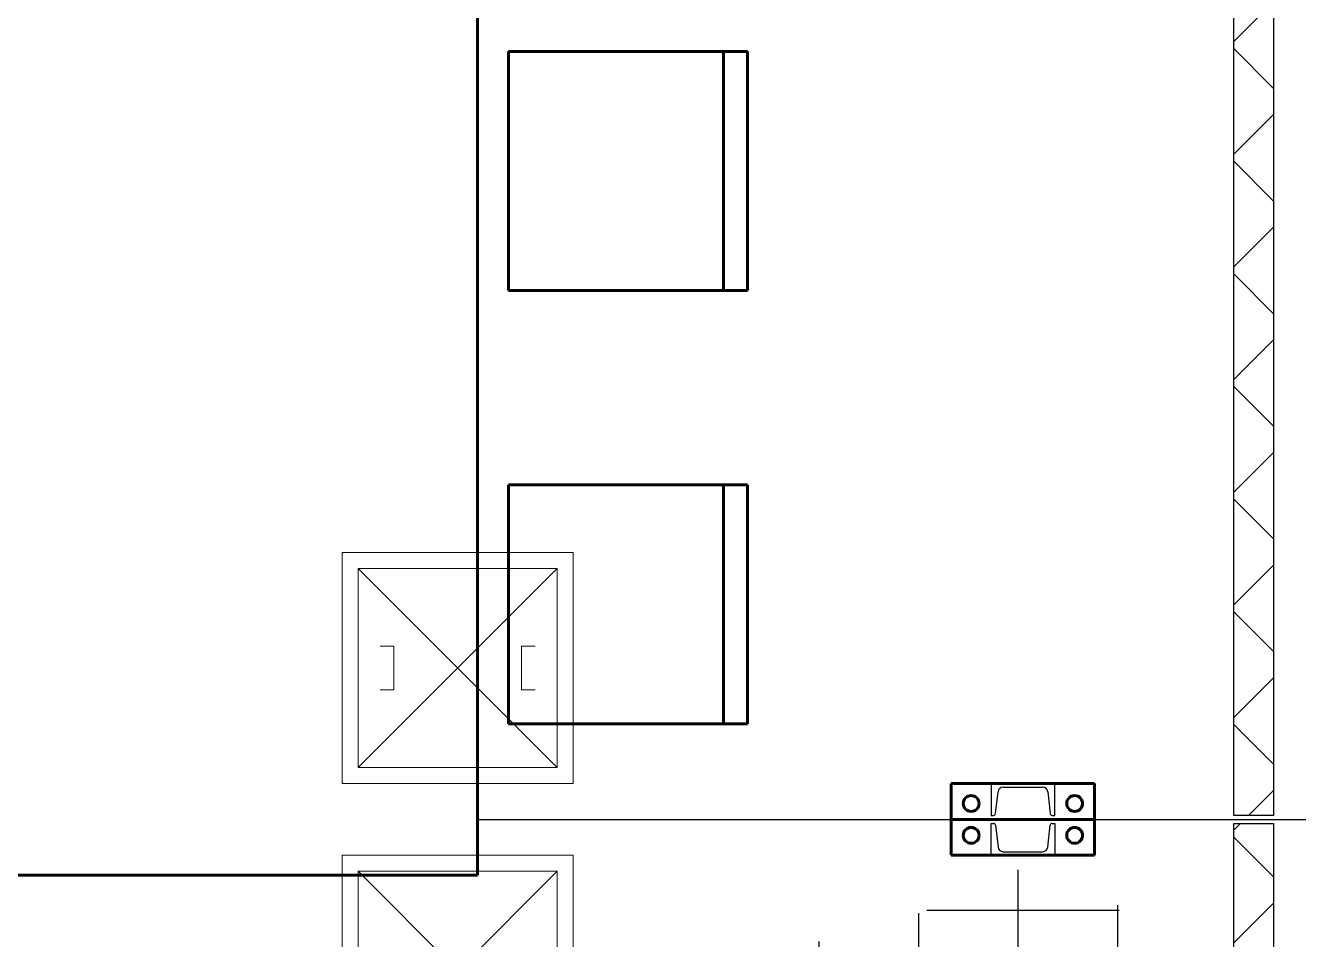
# Model space of a CAD drawing. Header units: millimetres. Extents: x 0 to 1680, y 0 to 594.
# Drawn here: x 500.06 to 532.04, y 476.76 to 499.71 of the extents above; entities that cross this region are included whole.
import ezdxf

# ---------------------------------------------------------------- set-up
doc = ezdxf.new("R2010")
doc.units = ezdxf.units.MM
for name, pattern in [('K5LT32792', [0]), ('K5LT32806', [0]), ('K5LT_BASIC', [0]), ('K5LT_REINFORCED', [0]), ('K5LT_THIN', [0])]:
    doc.linetypes.add(name, pattern=pattern)
doc.layers.add('Системный слой', color=7, linetype='Continuous')
pattern_1 = [(45, (0, 0), (-1.4142136, 1.4142136), []), (135, (0, 0), (-1.4142136, -1.4142136), [])]

# ---------------------------------------------------------------- blocks, each defined once
blk = doc.blocks.new('U244')
at = {"layer": 'Системный слой', "color": 5, "linetype": 'K5LT32792', "lineweight": 60, "true_color": 0x0000ff}
for p, q in [((512.198, 493.057), (512.198, 499.057)), ((512.198, 499.057), (518.198, 499.057)), ((518.198, 499.057), (518.198, 493.057)), ((518.198, 493.057), (512.198, 493.057))]:
    blk.add_line(p, q, dxfattribs=at)
blk = doc.blocks.new('U243')
at = {"layer": 'Системный слой', "color": 5, "linetype": 'K5LT32792', "lineweight": 60, "true_color": 0x0000ff}
blk.add_line((517.593, 493.057), (517.593, 499.057), dxfattribs=at)
at = {"layer": 'Системный слой'}
blk.add_blockref('U244', (0, 0), dxfattribs=at)
blk = doc.blocks.new('U265')
at = {"layer": 'Системный слой'}
h = blk.add_hatch(dxfattribs=at)
h.set_pattern_fill('', angle=45, style=0, pattern_type=0)
h.set_pattern_definition(pattern_1)
h.paths.add_polyline_path([(531.418, 479.877), (531.418, 527.577), (530.418, 527.577), (530.418, 479.877)])
at = {"layer": 'Системный слой', "color": 150, "linetype": 'K5LT_BASIC', "lineweight": 25, "true_color": 0x0080ff}
for p, q in [((530.418, 479.877), (530.418, 527.577)), ((531.418, 527.577), (531.418, 479.877)), ((531.418, 479.877), (530.418, 479.877))]:
    blk.add_line(p, q, dxfattribs=at)
blk = doc.blocks.new('U464')
at = {"layer": 'Системный слой'}
h = blk.add_hatch(dxfattribs=at)
h.set_pattern_fill('', angle=45, style=0, pattern_type=0)
h.set_pattern_definition(pattern_1)
h.paths.add_polyline_path([(531.418, 463.377), (531.418, 479.677), (530.418, 479.677), (530.418, 463.377)])
at = {"layer": 'Системный слой', "color": 150, "linetype": 'K5LT_BASIC', "lineweight": 25, "true_color": 0x0080ff}
for p, q in [((530.418, 479.677), (531.418, 479.677)), ((530.418, 463.377), (530.418, 479.677)), ((531.418, 479.677), (531.418, 463.377)), ((531.418, 463.377), (530.418, 463.377))]:
    blk.add_line(p, q, dxfattribs=at)
blk = doc.blocks.new('U1117')
at = {"layer": 'Системный слой', "color": 134, "linetype": 'K5LT_REINFORCED', "lineweight": 60, "true_color": 0x009696}
for p, q in [((523.318, 479.777), (523.318, 480.677)), ((523.318, 480.677), (526.918, 480.677)), ((526.918, 480.677), (526.918, 479.777)), ((526.918, 479.777), (523.318, 479.777))]:
    blk.add_line(p, q, dxfattribs=at)
blk = doc.blocks.new('U1118')
at = {"layer": 'Системный слой', "color": 150, "linetype": 'K5LT_BASIC', "lineweight": 25, "true_color": 0x0080ff}
for p, q in [((525.918, 480.677), (524.318, 480.677)), ((524.318, 480.677), (524.318, 479.877)), ((524.43, 479.922), (524.494, 480.472)), ((524.623, 480.587), (525.613, 480.587)), ((525.742, 480.472), (525.806, 479.922)), ((525.918, 479.877), (525.918, 480.677)), ((524.318, 479.877), (524.38, 479.877)), ((525.855, 479.877), (525.918, 479.877))]:
    blk.add_line(p, q, dxfattribs=at)
for centre, radius, start, end in [((524.623, 480.457), 0.13, 90, 173.4224), ((525.613, 480.457), 0.13, 6.5776, 90), ((524.38, 479.927), 0.05, 270, 353.4224), ((525.855, 479.927), 0.05, 186.5776, 270)]:
    blk.add_arc(centre, radius, start, end, dxfattribs=at)
blk = doc.blocks.new('U1116')
at = {"layer": 'Системный слой', "color": 134, "linetype": 'K5LT_REINFORCED', "lineweight": 60, "true_color": 0x009696}
for centre in [(523.818, 480.177), (526.418, 480.177)]:
    blk.add_circle(centre, 0.2, dxfattribs=at)
at = {"layer": 'Системный слой'}
for name in ['U1117', 'U1118']:
    blk.add_blockref(name, (0, 0), dxfattribs=at)
blk = doc.blocks.new('U1103')
at = {"layer": 'Системный слой'}
blk.add_blockref('U1116', (0, 0), dxfattribs=at)
blk = doc.blocks.new('U1395')
at = {"layer": 'Системный слой', "color": 7, "linetype": 'K5LT_THIN', "lineweight": 13}
for p, q in [((508.018, 473.077), (508.018, 478.877)), ((508.018, 478.877), (513.818, 478.877)), ((513.818, 478.877), (513.818, 473.077)), ((513.818, 473.077), (508.018, 473.077))]:
    blk.add_line(p, q, dxfattribs=at)
blk = doc.blocks.new('U1397')
at = {"layer": 'Системный слой', "color": 7, "linetype": 'K5LT32806', "lineweight": 18}
for p, q in [((508.418, 478.477), (513.418, 478.477)), ((508.418, 473.477), (508.418, 478.477)), ((513.418, 478.477), (513.418, 473.477)), ((513.418, 473.477), (508.418, 473.477))]:
    blk.add_line(p, q, dxfattribs=at)
blk = doc.blocks.new('U1396')
at = {"layer": 'Системный слой', "color": 7, "linetype": 'K5LT32806', "lineweight": 18}
for p, q in [((508.418, 478.477), (513.418, 473.477)), ((508.418, 473.477), (513.418, 478.477)), ((509.312, 476.526), (508.973, 476.526)), ((509.312, 475.428), (509.312, 476.526)), ((512.524, 476.526), (512.863, 476.526)), ((512.524, 475.428), (512.524, 476.526)), ((509.312, 475.428), (508.973, 475.428)), ((512.524, 475.428), (512.863, 475.428))]:
    blk.add_line(p, q, dxfattribs=at)
at = {"layer": 'Системный слой'}
blk.add_blockref('U1397', (0, 0), dxfattribs=at)
blk = doc.blocks.new('U1394')
at = {"layer": 'Системный слой'}
for name in ['U1395', 'U1396']:
    blk.add_blockref(name, (0, 0), dxfattribs=at)
blk = doc.blocks.new('U1407')
at = {"layer": 'Системный слой', "color": 7, "linetype": 'K5LT_THIN', "lineweight": 13}
for p, q in [((508.018, 480.677), (508.018, 486.477)), ((508.018, 486.477), (513.818, 486.477)), ((513.818, 486.477), (513.818, 480.677)), ((513.818, 480.677), (508.018, 480.677))]:
    blk.add_line(p, q, dxfattribs=at)
blk = doc.blocks.new('U1409')
at = {"layer": 'Системный слой', "color": 7, "linetype": 'K5LT32806', "lineweight": 18}
for p, q in [((508.418, 486.077), (513.418, 486.077)), ((508.418, 481.077), (508.418, 486.077)), ((513.418, 486.077), (513.418, 481.077)), ((513.418, 481.077), (508.418, 481.077))]:
    blk.add_line(p, q, dxfattribs=at)
blk = doc.blocks.new('U1408')
at = {"layer": 'Системный слой', "color": 7, "linetype": 'K5LT32806', "lineweight": 18}
for p, q in [((508.418, 486.077), (513.418, 481.077)), ((508.418, 481.077), (513.418, 486.077)), ((509.312, 484.126), (508.973, 484.126)), ((509.312, 483.028), (509.312, 484.126)), ((512.524, 484.126), (512.863, 484.126)), ((512.524, 483.028), (512.524, 484.126)), ((509.312, 483.028), (508.973, 483.028)), ((512.524, 483.028), (512.863, 483.028))]:
    blk.add_line(p, q, dxfattribs=at)
at = {"layer": 'Системный слой'}
blk.add_blockref('U1409', (0, 0), dxfattribs=at)
blk = doc.blocks.new('U1406')
at = {"layer": 'Системный слой'}
for name in ['U1407', 'U1408']:
    blk.add_blockref(name, (0, 0), dxfattribs=at)
blk = doc.blocks.new('U1411')
at = {"layer": 'Системный слой', "color": 5, "linetype": 'K5LT32792', "lineweight": 60, "true_color": 0x0000ff}
for p, q in [((499.418, 478.377), (499.418, 502.377)), ((499.418, 502.377), (511.418, 502.377)), ((511.418, 502.377), (511.418, 478.377)), ((511.418, 478.377), (499.418, 478.377))]:
    blk.add_line(p, q, dxfattribs=at)
blk = doc.blocks.new('U1410')
at = {"layer": 'Системный слой'}
blk.add_blockref('U1411', (0, 0), dxfattribs=at)
blk = doc.blocks.new('U1413')
at = {"layer": 'Системный слой', "color": 5, "linetype": 'K5LT32792', "lineweight": 60, "true_color": 0x0000ff}
for p, q in [((512.198, 482.181), (512.198, 488.181)), ((512.198, 488.181), (518.198, 488.181)), ((518.198, 488.181), (518.198, 482.181)), ((518.198, 482.181), (512.198, 482.181))]:
    blk.add_line(p, q, dxfattribs=at)
blk = doc.blocks.new('U1412')
at = {"layer": 'Системный слой', "color": 5, "linetype": 'K5LT32792', "lineweight": 60, "true_color": 0x0000ff}
blk.add_line((517.593, 482.181), (517.593, 488.181), dxfattribs=at)
at = {"layer": 'Системный слой'}
blk.add_blockref('U1413', (0, 0), dxfattribs=at)
blk = doc.blocks.new('U1510')
at = {"layer": 'Системный слой', "color": 134, "linetype": 'K5LT_REINFORCED', "lineweight": 60, "true_color": 0x009696}
for p, q in [((526.918, 479.777), (523.318, 479.777)), ((523.318, 479.777), (523.318, 478.877)), ((526.918, 478.877), (526.918, 479.777)), ((523.318, 478.877), (526.918, 478.877))]:
    blk.add_line(p, q, dxfattribs=at)
blk = doc.blocks.new('U1511')
at = {"layer": 'Системный слой', "color": 150, "linetype": 'K5LT_BASIC', "lineweight": 25, "true_color": 0x0080ff}
for p, q in [((524.318, 479.677), (524.38, 479.677)), ((524.318, 478.877), (524.318, 479.677)), ((524.43, 479.633), (524.494, 479.082)), ((525.742, 479.082), (525.806, 479.633)), ((525.855, 479.677), (525.918, 479.677)), ((525.918, 479.677), (525.918, 478.877)), ((525.918, 478.877), (524.318, 478.877)), ((524.623, 478.967), (525.613, 478.967))]:
    blk.add_line(p, q, dxfattribs=at)
for centre, radius, start, end in [((524.38, 479.627), 0.05, 6.5776, 90), ((525.855, 479.627), 0.05, 90, 173.4224), ((524.623, 479.097), 0.13, 186.5776, 270), ((525.613, 479.097), 0.13, 270, 353.4224)]:
    blk.add_arc(centre, radius, start, end, dxfattribs=at)
blk = doc.blocks.new('U1509')
at = {"layer": 'Системный слой', "color": 134, "linetype": 'K5LT_REINFORCED', "lineweight": 60, "true_color": 0x009696}
for centre in [(523.818, 479.377), (526.418, 479.377)]:
    blk.add_circle(centre, 0.2, dxfattribs=at)
at = {"layer": 'Системный слой'}
for name in ['U1510', 'U1511']:
    blk.add_blockref(name, (0, 0), dxfattribs=at)

msp = doc.modelspace()

# ---------------------------------------------------------------- hatches: boundary and pattern name
at = {"layer": 'Системный слой'}
h = msp.add_hatch(dxfattribs=at)
h.set_pattern_fill('', angle=90, style=0, pattern_type=0)
h.set_pattern_definition([(90, (0, 0), (-2.5, 2e-16), []), (180, (0, 0), (-3e-16, -2.5), [])])
h.paths.add_polyline_path([(513.61919, 476.30582), (513.61919, 472.30582), (513.68064, 471.76128), (513.77375, 471.22126), (513.89823, 470.68759), (514.05363, 470.16209), (514.23944, 469.64656), (514.45501, 469.14275), (514.69962, 468.65237), (514.97242, 468.17711), (515.2725, 467.71858), (515.59883, 467.27834), (515.95029, 466.8579), (516.32568, 466.45868), (516.72374, 466.08205), (517.14309, 465.72929), (517.58232, 465.40161), (518.03992, 465.10011), (518.51434, 464.82584), (519.00395, 464.57972), (519.50709, 464.36259), (520.02205, 464.17519), (520.54706, 464.01816), (521.08035, 463.89204), (521.62008, 463.79725), (522.16443, 463.73413), (522.71153, 463.70287), (523.25952, 463.7036), (523.75276, 463.73167), (527.75276, 463.73167), (528.00511, 463.74765), (528.25343, 463.79535), (528.49374, 463.874), (528.72221, 463.98234), (528.93518, 464.11864), (529.12926, 464.28072), (529.30133, 464.466), (529.44865, 464.6715), (529.56886, 464.89396), (529.66005, 465.1298), (529.72075, 465.37526), (529.74999, 465.62642), (529.75276, 465.73167), (529.75276, 469.73167), (529.55346, 469.81323), (529.36842, 469.92338), (529.20171, 470.0597), (529.05702, 470.21919), (528.93752, 470.39833), (528.84585, 470.59319), (528.78403, 470.79947), (528.75341, 471.01263), (528.75467, 471.22797), (528.78778, 471.44075), (528.85202, 471.64629), (528.94597, 471.84006), (529.06756, 472.01779), (529.13062, 472.0915), (526.91542, 479.61895), (526.22511, 479.18541), (525.51831, 478.77928), (524.79612, 478.40121), (524.05965, 478.05177), (523.31004, 477.73151), (522.54843, 477.4409), (521.776, 477.18041), (520.99395, 476.95044), (520.20347, 476.75133), (519.40579, 476.5834), (518.60213, 476.4469), (517.79374, 476.34205), (516.98185, 476.269), (516.16772, 476.22787), (515.35261, 476.21872), (514.53776, 476.24157), (513.72444, 476.29638)])

# ---------------------------------------------------------------- linework, layer by layer
at = {"layer": 'Системный слой', "color": 150, "linetype": 'K5LT_BASIC', "lineweight": 25, "true_color": 0x0080ff}
msp.add_line((511.41796, 479.77733), (532.41796, 479.77733), dxfattribs=at)

# ---------------------------------------------------------------- block references
at = {"layer": 'Системный слой'}
for name in ['U1103', 'U265', 'U1410', 'U243', 'U1412', 'U1406', 'U1509', 'U464', 'U1394']:
    msp.add_blockref(name, (0, 0), dxfattribs=at)

doc.saveas('drawing.dxf')
